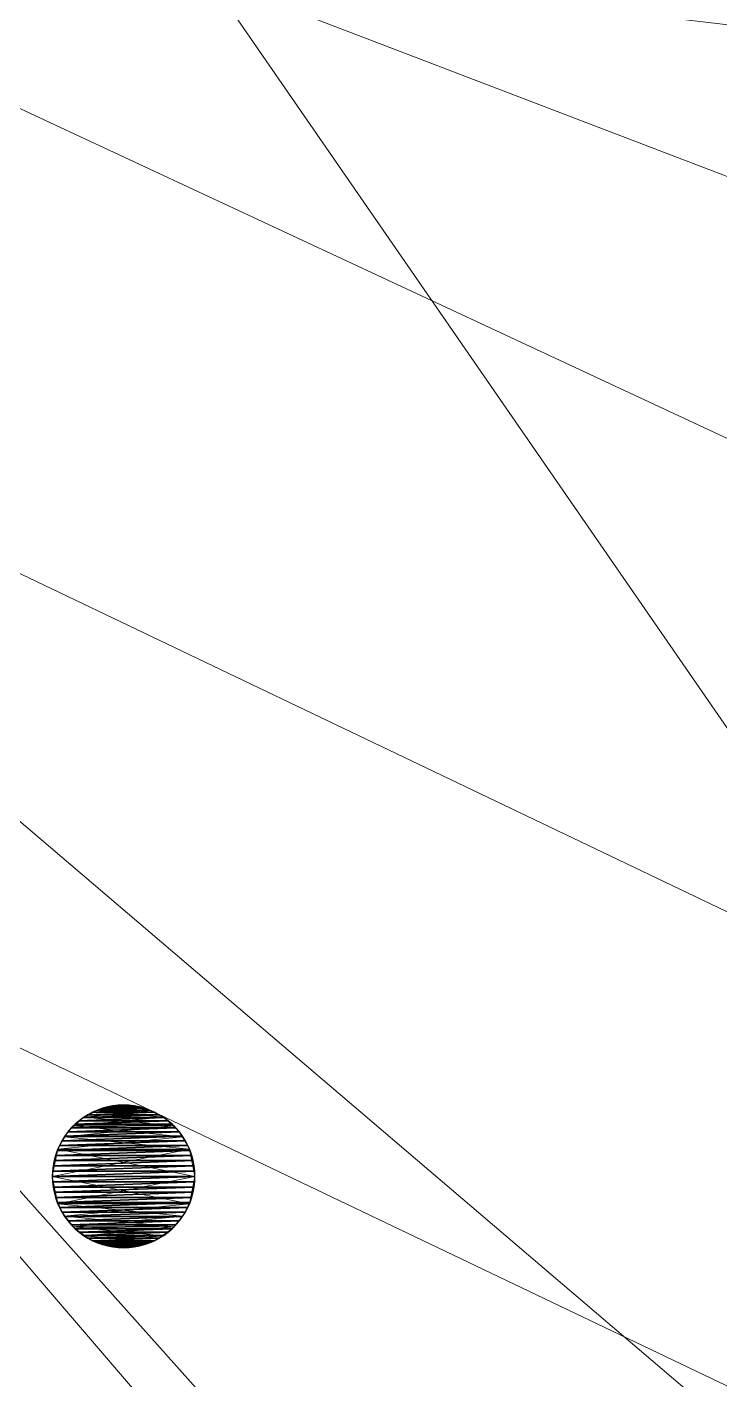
# Model space of a CAD drawing. Header units: centimetres. Extents: x 402 to 3875, y 442 to 2267.
# Drawn here: x 956.4 to 980.69, y 1823.2 to 1870.63 of the extents above; entities that cross this region are included whole.
import ezdxf

# ---------------------------------------------------------------- set-up
doc = ezdxf.new("R2010")
doc.units = ezdxf.units.CM
doc.layers.get('0').update_dxf_attribs({"true_color": 0xff5454})
doc.layers.add('Columns of the Existing Mesh Walls', color=250, linetype='Continuous')
doc.layers.add('Plan', color=250, linetype='Continuous')
doc.layers.add('tree', color=250, linetype='Continuous', lineweight=5)
doc.layers.get('0').off()

# ---------------------------------------------------------------- blocks, each defined once
blk = doc.blocks.new('Group_72')
mesh = blk.add_polyface()
corners = [(-113.721, -113.721, -36.391), (-63.463, -80.298, -25.695), (-87.057, -140.485, -44.955), (-9.677, -9.677, -3.097), (-37.17, -88.653, -28.369), (-8.394, -166.771, -53.367), (-7.918, -10.978, -3.513), (18.338, -193.984, -62.075), (-3.268, -14.268, -4.566), (-0.162, -12.853, -4.113), (5.305, -10.188, -3.26), (6.444, -6.981, -2.234), (6.578, -6.578, -2.105), (48.846, -95.121, -30.439), (71.021, -71.021, -22.727), (30.884, -236.766, -75.765), (46.373, -138.833, -44.426), (64.842, -224.535, -71.851), (104.55, -198.172, -63.415)]
mesh.append_faces([[corners[k] for k in face] for face in [(0, 1, 2), (13, 12, 14), (17, 16, 18)]], dxfattribs={"vtx0": -1})
mesh.append_faces([[corners[k] for k in face] for face in [(1, 3, 4), (4, 3, 5), (5, 6, 7), (7, 13, 15)]], dxfattribs={"vtx0": -1, "vtx1": -1})
mesh.append_faces([[corners[k] for k in face] for face in [(7, 12, 13)]], dxfattribs={"vtx0": -1, "vtx1": -1, "vtx2": -1})
mesh.append_faces([[corners[k] for k in face] for face in [(1, 0, 3), (5, 3, 6), (7, 6, 8), (7, 8, 9), (7, 9, 10), (7, 10, 11), (7, 11, 12), (15, 13, 16), (16, 17, 15)]], dxfattribs={"vtx0": -1, "vtx2": -1})
blk = doc.blocks.new('Group_55')
mesh = blk.add_polyface()
corners = [(7.24, -7.24, -2.317), (8.628, -21.558, -6.898), (8.435, -25.235, -8.075), (12.102, -12.102, -3.873), (-7.43, -7.43, -2.378), (-81.744, -138.159, -44.211), (-121.711, -121.711, -38.948), (-29.123, -60.733, -19.434), (-35.964, -110.706, -35.426), (25.6, -59.159, -18.931), (-5.229, -9.69, -3.101), (-3.83, -10.098, -3.231), (2.724, -11.858, -3.794), (3.809, -10.792, -3.453), (24.93, -31.086, -9.947), (32.81, -32.81, -10.499), (54.679, -154.218, -49.35), (169.937, -169.937, -54.38), (84.675, -187.233, -59.914), (94.523, -249.47, -79.831), (139.521, -283.706, -90.786), (165.582, -250.709, -80.227)]
mesh.append_faces([[corners[k] for k in face] for face in [(1, 0, 3), (4, 5, 6), (5, 7, 8), (20, 17, 21)]], dxfattribs={"vtx0": -1})
mesh.append_faces([[corners[k] for k in face] for face in [(7, 4, 9), (9, 15, 16), (16, 17, 18), (18, 17, 19), (19, 17, 20)]], dxfattribs={"vtx0": -1, "vtx1": -1})
mesh.append_faces([[corners[k] for k in face] for face in [(5, 4, 7), (9, 11, 2)]], dxfattribs={"vtx0": -1, "vtx1": -1, "vtx2": -1})
mesh.append_faces([[corners[k] for k in face] for face in [(0, 1, 2), (9, 4, 10), (9, 10, 11), (2, 11, 12), (2, 12, 13), (2, 13, 0), (9, 2, 14), (9, 14, 15), (16, 15, 17)]], dxfattribs={"vtx0": -1, "vtx2": -1})
blk = doc.blocks.new('Group_61')
mesh = blk.add_polyface()
corners = [(-74.831, 74.831, -5.986), (-7.689, 0.874, -1.433), (-7.864, -6.673, -2.374), (-5.025, 5.025, -0.402), (-7.83, -6.577, -2.355), (-7.605, 0.943, -1.408), (-138.849, -95.584, -39.24), (-197.37, -197.37, -63.158), (-201.071, -155.391, -58.861), (-7.126, -7.126, -2.28), (-138.446, -36.684, -32.091), (-84.346, -23.277, -19.662), (-74.996, 35.387, -10.753)]
mesh.append_faces([[corners[k] for k in face] for face in [(2, 1, 4), (1, 3, 5), (6, 7, 8)]], dxfattribs={"vtx0": -1})
mesh.append_faces([[corners[k] for k in face] for face in [(7, 6, 9), (9, 11, 2)]], dxfattribs={"vtx0": -1, "vtx1": -1})
mesh.append_faces([[corners[k] for k in face] for face in [(0, 1, 2)]], dxfattribs={"vtx0": -1, "vtx1": -1, "vtx2": -1})
mesh.append_faces([[corners[k] for k in face] for face in [(1, 0, 3), (9, 6, 10), (9, 10, 11), (2, 11, 12), (2, 12, 0)]], dxfattribs={"vtx0": -1, "vtx2": -1})
blk = doc.blocks.new('Group_69')
mesh = blk.add_polyface()
corners = [(91.169, -91.169, -29.174), (42.593, -300.27, -96.086), (0, 0), (66.327, -275.29, -88.093), (95.336, -130.24, -41.677), (117.251, -276.605, -88.513), (122.306, -193.37, -61.878), (143.899, -238.005, -76.161), (-38.147, -76.916, -24.613), (-67.733, -67.733, -21.675), (-26.112, -128.837, -41.228), (-1.747, -353.81, -113.219), (47.072, -346.07, -110.742), (-48.27, -243.75, -78), (-51.076, -158.615, -50.757), (-41.115, -337.058, -107.859), (-58.282, -300.155, -96.05)]
mesh.append_faces([[corners[k] for k in face] for face in [(5, 6, 7), (2, 8, 9), (10, 13, 14)]], dxfattribs={"vtx0": -1})
mesh.append_faces([[corners[k] for k in face] for face in [(0, 1, 2), (1, 0, 3), (3, 4, 5), (8, 2, 10), (11, 2, 12), (12, 2, 1), (15, 10, 11)]], dxfattribs={"vtx0": -1, "vtx1": -1})
mesh.append_faces([[corners[k] for k in face] for face in [(10, 2, 11), (13, 10, 15)]], dxfattribs={"vtx0": -1, "vtx1": -1, "vtx2": -1})
mesh.append_faces([[corners[k] for k in face] for face in [(3, 0, 4), (5, 4, 6)]], dxfattribs={"vtx0": -1, "vtx2": -1})
mesh.append_faces([[corners[k] for k in face] for face in [(15, 16, 13)]], dxfattribs={"vtx2": -1})
blk = doc.blocks.new('Group_70')
mesh = blk.add_polyface()
corners = [(6.489, -6.489, -2.076), (6.43, -65.931, -21.098), (5.06, -13.462, -4.308), (7.964, -52.999, -16.96), (12.883, -39.717, -12.71), (228.14, -228.14, -73.005), (24.584, -68.198, -21.823), (28.878, -79.757, -25.522), (36.957, -149.91, -47.971), (82.839, -187.127, -59.881), (148.292, -251.869, -80.598), (87.248, -273.022, -87.367), (97.556, -381, -121.92), (126.574, -350.479, -112.153), (150.059, -252.437, -80.78), (157.792, -254.942, -81.581), (187.909, -251.487, -80.476), (176.491, -296.861, -94.996), (153.635, -302.514, -96.805), (148.507, -251.993, -80.638), (149.166, -252.999, -80.96), (157.24, -260.09, -83.229), (72.612, -338.92, -108.454), (57.61, -307.199, -98.304), (73.877, -338.164, -108.213), (74.48, -339.865, -108.757), (51.078, -381, -121.92), (3.429, -340.961, -109.108), (69.868, -232.382, -74.362), (-13.768, -13.768, -4.406), (-112.677, -145.736, -46.635), (-119.491, -119.491, -38.237), (-73.427, -117.258, -37.523), (-30.188, -116.529, -37.289), (-13.23, -14.626, -4.68), (-7.282, -17.842, -5.71), (-4.155, -19.448, -6.223), (1.924, -15.577, -4.985), (14.418, -72.138, -23.084)]
mesh.append_faces([[corners[k] for k in face] for face in [(23, 26, 27), (29, 30, 31)]], dxfattribs={"vtx0": -1})
mesh.append_faces([[corners[k] for k in face] for face in [(0, 1, 2), (1, 0, 3), (3, 0, 4), (4, 5, 6), (6, 5, 7), (8, 5, 9), (12, 10, 13), (10, 5, 14), (14, 5, 15), (18, 21, 17), (11, 22, 23), (22, 11, 24), (24, 11, 25), (26, 22, 12), (30, 29, 32), (32, 29, 33), (33, 29, 8)]], dxfattribs={"vtx0": -1, "vtx1": -1})
mesh.append_faces([[corners[k] for k in face] for face in [(7, 5, 8), (9, 5, 10), (9, 10, 11), (11, 10, 12), (26, 23, 22), (12, 25, 11), (8, 34, 1)]], dxfattribs={"vtx0": -1, "vtx1": -1, "vtx2": -1})
mesh.append_faces([[corners[k] for k in face] for face in [(4, 0, 5), (15, 5, 16), (15, 16, 17), (10, 18, 13), (18, 10, 19), (18, 19, 20), (18, 20, 21), (17, 21, 15), (12, 22, 25), (8, 29, 34), (1, 34, 35), (1, 35, 36), (1, 36, 37), (1, 37, 2), (8, 1, 38), (8, 38, 7)]], dxfattribs={"vtx0": -1, "vtx2": -1})
mesh.append_faces([[corners[k] for k in face] for face in [(11, 28, 9)]], dxfattribs={"vtx2": -1})
blk = doc.blocks.new('Group_71')
mesh = blk.add_polyface()
corners = [(156.708, 156.708, -50.147), (6.153, 6.145, -1.969), (6.146, 6.146, -1.967), (17.297, 4.662, -5.535), (18.207, 3.497, -5.826), (24.75, -5.35, -7.92), (337.383, 57.236, -107.963), (295.049, 16.266, -94.416), (287.444, 100.566, -91.982), (18.771, -16.863, -6.007), (175.929, -175.929, -56.297), (17.65, -17.65, -5.648), (19.965, -15.991, -6.389), (24.227, -6.575, -7.753), (173.978, -74.809, -55.673), (195.793, -158.369, -62.654), (232.206, 158.617, -74.306), (259.899, -83.117, -83.168), (240.721, 116.548, -77.031), (275.994, -131.391, -88.318), (318.119, -203.486, -101.798), (363.388, -58.033, -116.284), (327.631, -231.065, -104.842), (349.394, -125.994, -111.806), (371.921, -224.386, -119.015)]
mesh.append_faces([[corners[k] for k in face] for face in [(0, 1, 2), (9, 10, 11), (10, 14, 15)]], dxfattribs={"vtx0": -1})
mesh.append_faces([[corners[k] for k in face] for face in [(1, 0, 3), (3, 0, 4), (4, 0, 5), (16, 14, 0), (14, 16, 17), (17, 8, 19), (19, 7, 20), (20, 21, 22)]], dxfattribs={"vtx0": -1, "vtx1": -1})
mesh.append_faces([[corners[k] for k in face] for face in [(10, 5, 0), (10, 0, 14), (19, 8, 7)]], dxfattribs={"vtx0": -1, "vtx1": -1, "vtx2": -1})
mesh.append_faces([[corners[k] for k in face] for face in [(10, 9, 12), (10, 12, 13), (10, 13, 5), (17, 16, 18), (17, 18, 8), (20, 7, 21), (22, 21, 23)]], dxfattribs={"vtx0": -1, "vtx2": -1})
mesh.append_faces([[corners[k] for k in face] for face in [(6, 7, 8), (24, 22, 23)]], dxfattribs={"vtx1": -1})
blk = doc.blocks.new('Group_63')
mesh = blk.add_polyface()
corners = [(-381, 2.707, -75.875), (-343.461, -66.257, -76.643), (-381, -43.589, -81.431), (-360.726, 21.72, -69.539), (-292.992, 13.587, -56.968), (-262.126, -76.627, -61.62), (-251.236, 37.81, -45.71), (-141.983, 141.983, -11.359), (-146.761, 51.995, -23.113), (-174.186, 122.863, -20.094), (-28.117, 3.211, -5.238), (-28.254, 2.848, -5.309), (-23.473, 14.888, -2.908), (-22.915, 15.034, -2.779), (-16.571, 16.571, -1.326), (-225.956, -170.418, -65.641), (-263.799, -152.828, -71.099), (-209.258, 5.885, -41.145), (-224.505, -200.324, -68.94), (-196.732, -196.732, -62.954), (-26.37, -9.339, -6.395), (-14.41, -13.813, -4.539), (-14.048, -13.937, -4.482), (-13.836, -13.836, -4.428), (-26.425, -9.026, -6.368)]
mesh.append_faces([[corners[k] for k in face] for face in [(0, 1, 2), (7, 8, 9), (13, 7, 14), (5, 15, 16), (19, 22, 23)]], dxfattribs={"vtx0": -1})
mesh.append_faces([[corners[k] for k in face] for face in [(1, 4, 5), (10, 7, 12), (12, 7, 13), (15, 17, 18), (18, 17, 19), (20, 7, 24), (24, 7, 11)]], dxfattribs={"vtx0": -1, "vtx1": -1})
mesh.append_faces([[corners[k] for k in face] for face in [(15, 5, 6), (19, 8, 20), (20, 8, 7)]], dxfattribs={"vtx0": -1, "vtx1": -1, "vtx2": -1})
mesh.append_faces([[corners[k] for k in face] for face in [(1, 0, 3), (1, 3, 4), (5, 4, 6), (7, 10, 11), (15, 6, 17), (19, 17, 8), (19, 20, 21), (19, 21, 22)]], dxfattribs={"vtx0": -1, "vtx2": -1})
blk = doc.blocks.new('Group_62')
mesh = blk.add_polyface()
corners = [(-0.804, -0.804, -0.257), (-31.33, -69.657, -22.29), (-61.264, -61.264, -19.604), (17.578, -60.839, -19.469), (2.805, -4.472, -1.431), (3.075, -5.021, -1.607), (5.661, -5.661, -1.812), (111.326, -111.326, -35.624), (52.956, -138.148, -44.207), (111.283, -118.681, -37.978), (111.337, -118.625, -37.96), (111.839, -114.849, -36.752), (119.049, -176.342, -56.43), (117.166, -117.166, -37.493), (242.219, -242.219, -77.51), (120.175, -206.341, -66.029), (179.166, -288.169, -92.214), (234.893, -281.443, -90.062)]
mesh.append_faces([[corners[k] for k in face] for face in [(0, 1, 2), (10, 7, 11), (16, 14, 17)]], dxfattribs={"vtx0": -1})
mesh.append_faces([[corners[k] for k in face] for face in [(1, 0, 3), (3, 7, 8), (9, 7, 10), (12, 14, 15), (15, 14, 16)]], dxfattribs={"vtx0": -1, "vtx1": -1})
mesh.append_faces([[corners[k] for k in face] for face in [(8, 7, 9)]], dxfattribs={"vtx0": -1, "vtx1": -1, "vtx2": -1})
mesh.append_faces([[corners[k] for k in face] for face in [(3, 0, 4), (3, 4, 5), (3, 5, 6), (3, 6, 7), (9, 12, 8), (12, 9, 13), (12, 13, 14)]], dxfattribs={"vtx0": -1, "vtx2": -1})
blk = doc.blocks.new('Group_64')
mesh = blk.add_polyface()
corners = [(0, 0), (62.919, 21.732, -20.134), (58.711, -58.711, -18.788), (153.527, 153.527, -49.129), (110.64, 82.285, -35.405), (149.52, 101.654, -47.846), (150.551, 102.065, -48.176), (154.207, 105.434, -49.346), (171.831, 145.093, -54.986), (154.241, 99.236, -49.357), (150.705, 63.086, -48.226), (153.454, 100.307, -49.105), (183.841, 53.262, -58.829), (201.805, 100.772, -64.578), (153.841, 103.884, -49.229), (77.059, -36.321, -24.659)]
mesh.append_faces([[corners[k] for k in face] for face in [(12, 8, 13)]], dxfattribs={"vtx0": -1})
mesh.append_faces([[corners[k] for k in face] for face in [(0, 1, 2), (1, 3, 4), (5, 3, 6), (6, 3, 7), (10, 11, 12)]], dxfattribs={"vtx0": -1, "vtx1": -1})
mesh.append_faces([[corners[k] for k in face] for face in [(4, 3, 5), (7, 8, 9), (12, 9, 8)]], dxfattribs={"vtx0": -1, "vtx1": -1, "vtx2": -1})
mesh.append_faces([[corners[k] for k in face] for face in [(1, 0, 3), (7, 3, 8), (5, 10, 4), (10, 5, 11), (12, 11, 9)]], dxfattribs={"vtx0": -1, "vtx2": -1})
mesh.append_faces([[corners[k] for k in face] for face in [(15, 2, 1)]], dxfattribs={"vtx1": -1})
mesh.append_faces([[corners[k] for k in face] for face in [(9, 14, 7)]], dxfattribs={"vtx2": -1})
blk = doc.blocks.new('Group_59')
blk.add_polyline3d([(117.71, -117.71, -37.667), (70.16, -147.489, -47.197), (31.757, -140.564, -44.98), (-16.841, -186.627, -59.721), (-47.907, -238.853, -76.433), (-121.016, -247.266, -79.125), (-160.238, -197.512, -63.204), (-178.203, -178.203, -57.025)])
mesh = blk.add_polyface()
corners = [(0, 0), (-160.238, -197.512, -63.204), (-178.203, -178.203, -57.025), (-72.696, -146.62, -46.918), (-121.016, -247.266, -79.125), (-77.776, -157.337, -50.348), (-79.293, -160.862, -51.476), (-47.907, -238.853, -76.433), (-16.841, -186.627, -59.721), (31.757, -140.564, -44.98), (117.71, -117.71, -37.667), (70.16, -147.489, -47.197), (-75.791, -159.864, -51.156), (-74.278, -159.166, -50.933), (-72.926, -149.025, -47.688)]
mesh.append_faces([[corners[k] for k in face] for face in [(0, 1, 2), (9, 10, 11)]], dxfattribs={"vtx0": -1})
mesh.append_faces([[corners[k] for k in face] for face in [(1, 3, 4), (7, 0, 8), (8, 0, 9)]], dxfattribs={"vtx0": -1, "vtx1": -1})
mesh.append_faces([[corners[k] for k in face] for face in [(1, 0, 3), (3, 0, 7)]], dxfattribs={"vtx0": -1, "vtx1": -1, "vtx2": -1})
mesh.append_faces([[corners[k] for k in face] for face in [(4, 3, 5), (4, 5, 6), (9, 0, 10), (6, 7, 4), (7, 6, 12), (7, 12, 13), (7, 13, 14), (7, 14, 3)]], dxfattribs={"vtx0": -1, "vtx2": -1})
blk = doc.blocks.new('Group_76')
at = {"color": 251, "true_color": 0x4f6b51}
for name, p, rotation in [('Group_63', (299.817, 306.323, 101.809), 136.0000000000001), ('Group_69', (302.846, 306.013, 168.135), 93.00000000000001)]:
    blk.add_blockref(name, p, dxfattribs=dict(at, rotation=rotation))
for name, p, xscale, yscale, zscale, rotation in [('Group_72', (307.39, 305.548, 267.622), 1.00078327997452, 1.00078327997452, 1.00078327997452, 91.00000000000001), ('Group_62', (311.933, 305.083, 367.11), 1.000882994300637, 1.000882994300637, 1.000882994300637, 70)]:
    blk.add_blockref(name, p, dxfattribs=dict(at, xscale=xscale, yscale=yscale, zscale=zscale, rotation=rotation))
at = {"color": 251, "true_color": 0x666651}
for name, p, xscale, yscale, zscale, rotation in [('Group_61', (310.419, 305.238, 333.947), 1.000875740256493, 1.000875740256493, 1.000875740256493, 147.0000000000001), ('Group_64', (313.448, 304.928, 400.272), 1.00066214483505, 1.00066214483505, 1.00066214483505, 351.9999999999999)]:
    blk.add_blockref(name, p, dxfattribs=dict(at, xscale=xscale, yscale=yscale, zscale=zscale, rotation=rotation))
at = {"color": 55, "true_color": 0x99995b}
for name, p, xscale, yscale, zscale, rotation in [('Group_59', (316.477, 304.618, 466.597), 1.000998292436281, 1.000998292436281, 1.000998292436281, 37.00000000000001), ('Group_70', (304.361, 305.858, 201.297), 1.00054936026497, 1.00054936026497, 1.00054936026497, 83.00000000000001)]:
    blk.add_blockref(name, p, dxfattribs=dict(at, xscale=xscale, yscale=yscale, zscale=zscale, rotation=rotation))
for name, p, rotation in [('Group_71', (301.332, 306.168, 134.972), 349), ('Group_55', (308.904, 305.393, 300.785), 71.00000000000001)]:
    blk.add_blockref(name, p, dxfattribs=dict(at, rotation=rotation))
blk = doc.blocks.new('Group_87')
at = {"layer": 'tree', "color": 250, "lineweight": 5, "zscale": 0.69}
blk.add_blockref('Group_76', (0, 0, 393.052), dxfattribs=at)
blk = doc.blocks.new('Component_22')
at = {"layer": 'Plan', "color": 250, "lineweight": 5}
blk.add_blockref('Group_87', (-304.38, -304.577), dxfattribs=at)
blk = doc.blocks.new('Group_1')
at = {"layer": 'Columns of the Existing Mesh Walls', "lineweight": 20}
for p, q in [((307.936, 560.138), (307.778, 560.038)), ((307.797, 560.051), (308.229, 560.282)), ((307.797, 560.051, 190), (308.229, 560.282)), ((307.797, 560.051, 190), (308.229, 560.282, 190)), ((308.101, 560.225), (307.936, 560.138)), ((308.273, 560.3), (308.101, 560.225)), ((308.229, 560.282), (309.186, 560.472)), ((308.229, 560.282, 190), (309.186, 560.472)), ((308.229, 560.282, 190), (309.186, 560.472, 190)), ((308.229, 560.282), (308.229, 560.282, 190)), ((308.449, 560.361), (308.273, 560.3)), ((308.63, 560.41), (308.449, 560.361)), ((308.814, 560.445), (308.63, 560.41)), ((308.999, 560.465), (308.814, 560.445)), ((309.186, 560.472), (308.999, 560.465)), ((309.186, 560.472), (310.143, 560.282)), ((309.186, 560.472), (309.186, 560.472, 190)), ((309.186, 560.472, 190), (310.143, 560.282)), ((309.186, 560.472, 190), (310.143, 560.282, 190)), ((309.373, 560.465), (309.186, 560.472)), ((309.559, 560.445), (309.373, 560.465)), ((309.742, 560.41), (309.559, 560.445)), ((309.923, 560.361), (309.742, 560.41)), ((310.099, 560.3), (309.923, 560.361)), ((310.271, 560.225), (310.099, 560.3)), ((310.143, 560.282), (310.575, 560.051)), ((310.143, 560.282), (310.143, 560.282, 190)), ((310.143, 560.282, 190), (310.575, 560.051)), ((310.143, 560.282, 190), (310.575, 560.051, 190)), ((310.436, 560.138), (310.271, 560.225)), ((310.594, 560.038), (310.436, 560.138)), ((307.107, 559.361), (307.418, 559.74)), ((307.107, 559.361, 190), (307.418, 559.74)), ((307.107, 559.361, 190), (307.418, 559.74, 190)), ((307.353, 559.673), (307.232, 559.531)), ((307.486, 559.805), (307.353, 559.673)), ((307.418, 559.74), (307.797, 560.051)), ((307.418, 559.74, 190), (307.797, 560.051)), ((307.418, 559.74, 190), (307.797, 560.051, 190)), ((307.418, 559.74), (307.418, 559.74, 190)), ((307.627, 559.927), (307.486, 559.805)), ((307.778, 560.038), (307.627, 559.927)), ((307.797, 560.051), (307.797, 560.051, 190)), ((310.575, 560.051), (310.954, 559.74)), ((310.575, 560.051), (310.575, 560.051, 190)), ((310.575, 560.051, 190), (310.954, 559.74)), ((310.575, 560.051, 190), (310.954, 559.74, 190)), ((310.745, 559.927), (310.594, 560.038)), ((310.887, 559.805), (310.745, 559.927)), ((311.019, 559.673), (310.887, 559.805)), ((310.954, 559.74), (311.265, 559.361)), ((310.954, 559.74), (310.954, 559.74, 190)), ((310.954, 559.74, 190), (311.265, 559.361)), ((310.954, 559.74, 190), (311.265, 559.361, 190)), ((311.141, 559.531), (311.019, 559.673)), ((306.876, 558.929), (307.107, 559.361)), ((306.876, 558.929, 190), (307.107, 559.361)), ((306.876, 558.929, 190), (307.107, 559.361, 190)), ((307.021, 559.222), (306.934, 559.057)), ((307.121, 559.381), (307.021, 559.222)), ((307.107, 559.361), (307.107, 559.361, 190)), ((307.232, 559.531), (307.121, 559.381)), ((311.252, 559.381), (311.141, 559.531)), ((311.351, 559.222), (311.252, 559.381)), ((311.265, 559.361), (311.496, 558.929)), ((311.265, 559.361), (311.265, 559.361, 190)), ((311.265, 559.361, 190), (311.496, 558.929)), ((311.265, 559.361, 190), (311.496, 558.929, 190)), ((311.439, 559.057), (311.351, 559.222)), ((306.686, 557.972), (306.876, 558.929)), ((306.686, 557.972, 190), (306.876, 558.929)), ((306.686, 557.972, 190), (306.876, 558.929, 190)), ((306.797, 558.709), (306.749, 558.529)), ((306.859, 558.886), (306.797, 558.709)), ((306.934, 559.057), (306.859, 558.886)), ((306.876, 558.929), (306.876, 558.929, 190)), ((311.513, 558.886), (311.439, 559.057)), ((311.496, 558.929), (311.686, 557.972)), ((311.496, 558.929), (311.496, 558.929, 190)), ((311.496, 558.929, 190), (311.686, 557.972)), ((311.496, 558.929, 190), (311.686, 557.972, 190)), ((311.575, 558.709), (311.513, 558.886)), ((311.623, 558.529), (311.575, 558.709)), ((306.714, 558.345), (306.693, 558.159)), ((306.749, 558.529), (306.714, 558.345)), ((311.658, 558.345), (311.623, 558.529)), ((311.679, 558.159), (311.658, 558.345)), ((306.693, 558.159), (306.686, 557.972)), ((306.876, 557.016), (306.686, 557.972)), ((306.876, 557.016, 190), (306.686, 557.972)), ((306.686, 557.972), (306.686, 557.972, 190)), ((306.876, 557.016, 190), (306.686, 557.972, 190)), ((306.686, 557.972), (306.693, 557.786)), ((306.693, 557.786), (306.714, 557.6)), ((311.686, 557.972), (311.496, 557.016)), ((311.686, 557.972, 190), (311.496, 557.016)), ((311.686, 557.972, 190), (311.496, 557.016, 190)), ((311.658, 557.6), (311.679, 557.786)), ((311.686, 557.972), (311.679, 558.159)), ((311.679, 557.786), (311.686, 557.972)), ((311.686, 557.972), (311.686, 557.972, 190)), ((306.714, 557.6), (306.749, 557.416)), ((306.749, 557.416), (306.797, 557.236)), ((311.575, 557.236), (311.623, 557.416)), ((311.623, 557.416), (311.658, 557.6)), ((306.797, 557.236), (306.859, 557.059)), ((306.859, 557.059), (306.934, 556.888)), ((307.107, 556.583), (306.876, 557.016)), ((307.107, 556.583, 190), (306.876, 557.016)), ((306.876, 557.016), (306.876, 557.016, 190)), ((307.107, 556.583, 190), (306.876, 557.016, 190)), ((306.934, 556.888), (307.021, 556.722)), ((311.496, 557.016), (311.265, 556.583)), ((311.496, 557.016, 190), (311.265, 556.583)), ((311.496, 557.016, 190), (311.265, 556.583, 190)), ((311.351, 556.722), (311.439, 556.888)), ((311.439, 556.888), (311.513, 557.059)), ((311.496, 557.016), (311.496, 557.016, 190)), ((311.513, 557.059), (311.575, 557.236)), ((307.021, 556.722), (307.121, 556.564)), ((307.418, 556.205), (307.107, 556.583)), ((307.418, 556.205, 190), (307.107, 556.583)), ((307.107, 556.583), (307.107, 556.583, 190)), ((307.418, 556.205, 190), (307.107, 556.583, 190)), ((307.121, 556.564), (307.232, 556.414)), ((307.232, 556.414), (307.353, 556.272)), ((311.265, 556.583), (310.954, 556.205)), ((311.265, 556.583, 190), (310.954, 556.205)), ((311.265, 556.583, 190), (310.954, 556.205, 190)), ((311.019, 556.272), (311.141, 556.414)), ((311.141, 556.414), (311.252, 556.564)), ((311.252, 556.564), (311.351, 556.722)), ((311.265, 556.583), (311.265, 556.583, 190)), ((307.353, 556.272), (307.486, 556.14)), ((307.797, 555.894), (307.418, 556.205)), ((307.418, 556.205), (307.418, 556.205, 190)), ((307.797, 555.894, 190), (307.418, 556.205)), ((307.797, 555.894, 190), (307.418, 556.205, 190)), ((307.486, 556.14), (307.627, 556.018)), ((307.627, 556.018), (307.778, 555.907)), ((307.778, 555.907), (307.936, 555.807)), ((308.229, 555.663), (307.797, 555.894)), ((308.229, 555.663, 190), (307.797, 555.894)), ((307.797, 555.894), (307.797, 555.894, 190)), ((308.229, 555.663, 190), (307.797, 555.894, 190)), ((310.575, 555.894), (310.143, 555.663)), ((310.575, 555.894, 190), (310.143, 555.663)), ((310.575, 555.894, 190), (310.143, 555.663, 190)), ((310.436, 555.807), (310.594, 555.907)), ((310.954, 556.205), (310.575, 555.894)), ((310.954, 556.205, 190), (310.575, 555.894)), ((310.954, 556.205, 190), (310.575, 555.894, 190)), ((310.575, 555.894), (310.575, 555.894, 190)), ((310.594, 555.907), (310.745, 556.018)), ((310.745, 556.018), (310.887, 556.14)), ((310.887, 556.14), (311.019, 556.272)), ((310.954, 556.205), (310.954, 556.205, 190)), ((307.936, 555.807), (308.101, 555.72)), ((308.101, 555.72), (308.273, 555.645)), ((309.186, 555.472), (308.229, 555.663)), ((309.186, 555.472, 190), (308.229, 555.663)), ((308.229, 555.663), (308.229, 555.663, 190)), ((309.186, 555.472, 190), (308.229, 555.663, 190)), ((308.273, 555.645), (308.449, 555.583)), ((308.449, 555.583), (308.63, 555.535)), ((308.63, 555.535), (308.814, 555.5)), ((308.814, 555.5), (308.999, 555.479)), ((308.999, 555.479), (309.186, 555.472)), ((310.143, 555.663), (309.186, 555.472)), ((310.143, 555.663, 190), (309.186, 555.472)), ((310.143, 555.663, 190), (309.186, 555.472, 190)), ((309.186, 555.472), (309.373, 555.479)), ((309.186, 555.472), (309.186, 555.472, 190)), ((309.373, 555.479), (309.559, 555.5)), ((309.559, 555.5), (309.742, 555.535)), ((309.742, 555.535), (309.923, 555.583)), ((309.923, 555.583), (310.099, 555.645)), ((310.099, 555.645), (310.271, 555.72)), ((310.143, 555.663), (310.143, 555.663, 190)), ((310.271, 555.72), (310.436, 555.807))]:
    blk.add_line(p, q, dxfattribs=at)
at = {"layer": 'Columns of the Existing Mesh Walls', "color": 250, "lineweight": 20}
for points in [[(1683.975, 3473.09, 0), (36.014, 27.353, 0)], [(1697.507, 3466.618, 0), (49.546, 20.881, 0)]]:
    blk.add_polyline3d(points, dxfattribs=at)
at = {"layer": 'Columns of the Existing Mesh Walls', "lineweight": 20}
blk.add_polyline3d([(311.686, 557.972, 0), (311.608, 558.594, 0), (311.377, 559.177, 0), (311.009, 559.684, 0), (310.526, 560.083, 0), (309.959, 560.35, 0), (309.343, 560.467, 0), (308.718, 560.428, 0), (308.122, 560.234, 0), (307.593, 559.899, 0), (307.164, 559.442, 0), (306.862, 558.893, 0), (306.706, 558.286, 0), (306.706, 557.659, 0), (306.862, 557.052, 0), (307.164, 556.503, 0), (307.593, 556.046, 0), (308.122, 555.71, 0), (308.718, 555.517, 0), (309.343, 555.477, 0), (309.959, 555.595, 0), (310.526, 555.862, 0), (311.009, 556.261, 0), (311.377, 556.768, 0), (311.608, 557.351, 0), (311.686, 557.972, 0)], close=True, dxfattribs=at)
mesh = blk.add_polyface(dxfattribs=at)
corners = [(306.876, 558.929), (306.876, 557.016), (306.686, 557.972), (307.107, 559.361), (307.107, 556.583), (307.418, 559.74), (307.418, 556.205), (307.797, 560.051), (307.797, 555.894), (308.229, 560.282), (308.229, 555.663), (309.186, 560.472), (309.186, 555.472), (310.143, 560.282), (310.143, 555.663), (310.575, 560.051), (310.575, 555.894), (310.954, 559.74), (310.954, 556.205), (311.265, 559.361), (311.265, 556.583), (311.496, 558.929), (311.496, 557.016), (311.686, 557.972)]
mesh.append_faces([[corners[k] for k in face] for face in [(0, 1, 2), (22, 21, 23)]], dxfattribs={"vtx0": -1})
mesh.append_faces([[corners[k] for k in face] for face in [(1, 3, 4), (4, 5, 6), (6, 7, 8), (8, 9, 10), (10, 11, 12), (12, 13, 14), (14, 15, 16), (16, 17, 18), (18, 19, 20), (20, 21, 22)]], dxfattribs={"vtx0": -1, "vtx1": -1})
mesh.append_faces([[corners[k] for k in face] for face in [(1, 0, 3), (4, 3, 5), (6, 5, 7), (8, 7, 9), (10, 9, 11), (12, 11, 13), (14, 13, 15), (16, 15, 17), (18, 17, 19), (20, 19, 21)]], dxfattribs={"vtx0": -1, "vtx2": -1})
mesh = blk.add_polyface(dxfattribs=at)
corners = [(306.876, 557.016, 190), (306.876, 558.929, 190), (306.686, 557.972, 190), (307.107, 556.583, 190), (307.107, 559.361, 190), (307.418, 556.205, 190), (307.418, 559.74, 190), (307.797, 555.894, 190), (307.797, 560.051, 190), (308.229, 555.663, 190), (308.229, 560.282, 190), (309.186, 555.472, 190), (309.186, 560.472, 190), (310.143, 555.663, 190), (310.143, 560.282, 190), (310.575, 555.894, 190), (310.575, 560.051, 190), (310.954, 556.205, 190), (310.954, 559.74, 190), (311.265, 556.583, 190), (311.265, 559.361, 190), (311.496, 557.016, 190), (311.496, 558.929, 190), (311.686, 557.972, 190)]
mesh.append_faces([[corners[k] for k in face] for face in [(0, 1, 2), (22, 21, 23)]], dxfattribs={"vtx0": -1})
mesh.append_faces([[corners[k] for k in face] for face in [(1, 3, 4), (4, 5, 6), (6, 7, 8), (8, 9, 10), (10, 11, 12), (12, 13, 14), (14, 15, 16), (16, 17, 18), (18, 19, 20), (20, 21, 22)]], dxfattribs={"vtx0": -1, "vtx1": -1})
mesh.append_faces([[corners[k] for k in face] for face in [(1, 0, 3), (4, 3, 5), (6, 5, 7), (8, 7, 9), (10, 9, 11), (12, 11, 13), (14, 13, 15), (16, 15, 17), (18, 17, 19), (20, 19, 21)]], dxfattribs={"vtx0": -1, "vtx2": -1})
at = {"layer": 'Columns of the Existing Mesh Walls', "lineweight": 25}
mesh = blk.add_polyface(dxfattribs=at)
corners = [(306.693, 557.786), (306.693, 558.159), (306.686, 557.972), (306.714, 557.6), (306.714, 558.345), (306.749, 557.416), (306.749, 558.529), (306.797, 557.236), (306.797, 558.709), (306.859, 557.059), (306.859, 558.886), (306.934, 556.888), (306.934, 559.057), (307.021, 556.722), (307.021, 559.222), (307.121, 556.564), (307.121, 559.381), (307.232, 556.414), (307.232, 559.531), (307.353, 556.272), (307.353, 559.673), (307.486, 556.14), (307.486, 559.805), (307.627, 556.018), (307.627, 559.927), (307.778, 555.907), (307.778, 560.038), (307.936, 555.807), (307.936, 560.138), (308.101, 555.72), (308.101, 560.225), (308.273, 555.645), (308.273, 560.3), (308.449, 555.583), (308.449, 560.361), (308.63, 555.535), (308.63, 560.41), (308.814, 555.5), (308.814, 560.445), (308.999, 555.479), (308.999, 560.465), (309.186, 555.472), (309.186, 560.472), (309.373, 555.479), (309.373, 560.465), (309.559, 555.5), (309.559, 560.445), (309.742, 555.535), (309.742, 560.41), (309.923, 555.583), (309.923, 560.361), (310.099, 555.645), (310.099, 560.3), (310.271, 555.72), (310.271, 560.225), (310.436, 555.807), (310.436, 560.138), (310.594, 555.907), (310.594, 560.038), (310.745, 556.018), (310.745, 559.927), (310.887, 556.14), (310.887, 559.805), (311.019, 556.272), (311.019, 559.673), (311.141, 556.414), (311.141, 559.531), (311.252, 556.564), (311.252, 559.381), (311.351, 556.722), (311.351, 559.222), (311.439, 556.888), (311.439, 559.057), (311.513, 557.059), (311.513, 558.886), (311.575, 557.236), (311.575, 558.709), (311.623, 557.416), (311.623, 558.529), (311.658, 557.6), (311.658, 558.345), (311.679, 557.786), (311.679, 558.159), (311.686, 557.972)]
mesh.append_faces([[corners[k] for k in face] for face in [(0, 1, 2), (82, 81, 83)]], dxfattribs={"vtx0": -1})
mesh.append_faces([[corners[k] for k in face] for face in [(1, 3, 4), (4, 5, 6), (6, 7, 8), (8, 9, 10), (10, 11, 12), (12, 13, 14), (14, 15, 16), (16, 17, 18), (18, 19, 20), (20, 21, 22), (22, 23, 24), (24, 25, 26), (26, 27, 28), (28, 29, 30), (30, 31, 32), (32, 33, 34), (34, 35, 36), (36, 37, 38), (38, 39, 40), (40, 41, 42), (42, 43, 44), (44, 45, 46), (46, 47, 48), (48, 49, 50), (50, 51, 52), (52, 53, 54), (54, 55, 56), (56, 57, 58), (58, 59, 60), (60, 61, 62), (62, 63, 64), (64, 65, 66), (66, 67, 68), (68, 69, 70), (70, 71, 72), (72, 73, 74), (74, 75, 76), (76, 77, 78), (78, 79, 80), (80, 81, 82)]], dxfattribs={"vtx0": -1, "vtx1": -1})
mesh.append_faces([[corners[k] for k in face] for face in [(1, 0, 3), (4, 3, 5), (6, 5, 7), (8, 7, 9), (10, 9, 11), (12, 11, 13), (14, 13, 15), (16, 15, 17), (18, 17, 19), (20, 19, 21), (22, 21, 23), (24, 23, 25), (26, 25, 27), (28, 27, 29), (30, 29, 31), (32, 31, 33), (34, 33, 35), (36, 35, 37), (38, 37, 39), (40, 39, 41), (42, 41, 43), (44, 43, 45), (46, 45, 47), (48, 47, 49), (50, 49, 51), (52, 51, 53), (54, 53, 55), (56, 55, 57), (58, 57, 59), (60, 59, 61), (62, 61, 63), (64, 63, 65), (66, 65, 67), (68, 67, 69), (70, 69, 71), (72, 71, 73), (74, 73, 75), (76, 75, 77), (78, 77, 79), (80, 79, 81)]], dxfattribs={"vtx0": -1, "vtx2": -1})
at = {"layer": 'Columns of the Existing Mesh Walls', "lineweight": 20}
mesh = blk.add_polyface(dxfattribs=at)
corners = [(307.797, 560.051, 190), (308.229, 560.282), (307.797, 560.051)]
mesh.append_faces([[corners[k] for k in face] for face in [(0, 1, 2)]])
mesh = blk.add_polyface(dxfattribs=at)
corners = [(308.229, 560.282, 190), (308.229, 560.282), (307.797, 560.051, 190)]
mesh.append_faces([[corners[k] for k in face] for face in [(0, 1, 2)]])
mesh = blk.add_polyface(dxfattribs=at)
corners = [(308.229, 560.282, 190), (309.186, 560.472), (308.229, 560.282)]
mesh.append_faces([[corners[k] for k in face] for face in [(0, 1, 2)]])
mesh = blk.add_polyface(dxfattribs=at)
corners = [(309.186, 560.472, 190), (309.186, 560.472), (308.229, 560.282, 190)]
mesh.append_faces([[corners[k] for k in face] for face in [(0, 1, 2)]])
mesh = blk.add_polyface(dxfattribs=at)
corners = [(309.186, 560.472, 190), (310.143, 560.282), (309.186, 560.472)]
mesh.append_faces([[corners[k] for k in face] for face in [(0, 1, 2)]])
mesh = blk.add_polyface(dxfattribs=at)
corners = [(310.143, 560.282, 190), (310.143, 560.282), (309.186, 560.472, 190)]
mesh.append_faces([[corners[k] for k in face] for face in [(0, 1, 2)]])
mesh = blk.add_polyface(dxfattribs=at)
corners = [(310.143, 560.282, 190), (310.575, 560.051), (310.143, 560.282)]
mesh.append_faces([[corners[k] for k in face] for face in [(0, 1, 2)]])
mesh = blk.add_polyface(dxfattribs=at)
corners = [(310.575, 560.051, 190), (310.575, 560.051), (310.143, 560.282, 190)]
mesh.append_faces([[corners[k] for k in face] for face in [(0, 1, 2)]])
mesh = blk.add_polyface(dxfattribs=at)
corners = [(307.418, 559.74), (307.107, 559.361), (307.107, 559.361, 190)]
mesh.append_faces([[corners[k] for k in face] for face in [(0, 1, 2)]])
mesh = blk.add_polyface(dxfattribs=at)
corners = [(307.418, 559.74), (307.107, 559.361, 190), (307.418, 559.74, 190)]
mesh.append_faces([[corners[k] for k in face] for face in [(0, 1, 2)]])
mesh = blk.add_polyface(dxfattribs=at)
corners = [(307.418, 559.74, 190), (307.797, 560.051), (307.418, 559.74)]
mesh.append_faces([[corners[k] for k in face] for face in [(0, 1, 2)]])
mesh = blk.add_polyface(dxfattribs=at)
corners = [(307.797, 560.051, 190), (307.797, 560.051), (307.418, 559.74, 190)]
mesh.append_faces([[corners[k] for k in face] for face in [(0, 1, 2)]])
mesh = blk.add_polyface(dxfattribs=at)
corners = [(310.575, 560.051, 190), (310.954, 559.74), (310.575, 560.051)]
mesh.append_faces([[corners[k] for k in face] for face in [(0, 1, 2)]])
mesh = blk.add_polyface(dxfattribs=at)
corners = [(310.954, 559.74, 190), (310.954, 559.74), (310.575, 560.051, 190)]
mesh.append_faces([[corners[k] for k in face] for face in [(0, 1, 2)]])
mesh = blk.add_polyface(dxfattribs=at)
corners = [(310.954, 559.74, 190), (311.265, 559.361), (310.954, 559.74)]
mesh.append_faces([[corners[k] for k in face] for face in [(0, 1, 2)]])
mesh = blk.add_polyface(dxfattribs=at)
corners = [(310.954, 559.74, 190), (311.265, 559.361, 190), (311.265, 559.361)]
mesh.append_faces([[corners[k] for k in face] for face in [(0, 1, 2)]])
mesh = blk.add_polyface(dxfattribs=at)
corners = [(307.107, 559.361), (306.876, 558.929), (306.876, 558.929, 190)]
mesh.append_faces([[corners[k] for k in face] for face in [(0, 1, 2)]])
mesh = blk.add_polyface(dxfattribs=at)
corners = [(307.107, 559.361), (306.876, 558.929, 190), (307.107, 559.361, 190)]
mesh.append_faces([[corners[k] for k in face] for face in [(0, 1, 2)]])
mesh = blk.add_polyface(dxfattribs=at)
corners = [(311.265, 559.361, 190), (311.496, 558.929), (311.265, 559.361)]
mesh.append_faces([[corners[k] for k in face] for face in [(0, 1, 2)]])
mesh = blk.add_polyface(dxfattribs=at)
corners = [(311.265, 559.361, 190), (311.496, 558.929, 190), (311.496, 558.929)]
mesh.append_faces([[corners[k] for k in face] for face in [(0, 1, 2)]])
mesh = blk.add_polyface(dxfattribs=at)
corners = [(306.876, 558.929), (306.686, 557.972), (306.686, 557.972, 190)]
mesh.append_faces([[corners[k] for k in face] for face in [(0, 1, 2)]])
mesh = blk.add_polyface(dxfattribs=at)
corners = [(306.876, 558.929), (306.686, 557.972, 190), (306.876, 558.929, 190)]
mesh.append_faces([[corners[k] for k in face] for face in [(0, 1, 2)]])
mesh = blk.add_polyface(dxfattribs=at)
corners = [(311.496, 558.929, 190), (311.686, 557.972), (311.496, 558.929)]
mesh.append_faces([[corners[k] for k in face] for face in [(0, 1, 2)]])
mesh = blk.add_polyface(dxfattribs=at)
corners = [(311.496, 558.929, 190), (311.686, 557.972, 190), (311.686, 557.972)]
mesh.append_faces([[corners[k] for k in face] for face in [(0, 1, 2)]])
mesh = blk.add_polyface(dxfattribs=at)
corners = [(306.686, 557.972), (306.876, 557.016), (306.876, 557.016, 190)]
mesh.append_faces([[corners[k] for k in face] for face in [(0, 1, 2)]])
mesh = blk.add_polyface(dxfattribs=at)
corners = [(306.686, 557.972), (306.876, 557.016, 190), (306.686, 557.972, 190)]
mesh.append_faces([[corners[k] for k in face] for face in [(0, 1, 2)]])
mesh = blk.add_polyface(dxfattribs=at)
corners = [(311.686, 557.972, 190), (311.496, 557.016), (311.686, 557.972)]
mesh.append_faces([[corners[k] for k in face] for face in [(0, 1, 2)]])
mesh = blk.add_polyface(dxfattribs=at)
corners = [(311.686, 557.972, 190), (311.496, 557.016, 190), (311.496, 557.016)]
mesh.append_faces([[corners[k] for k in face] for face in [(0, 1, 2)]])
mesh = blk.add_polyface(dxfattribs=at)
corners = [(306.876, 557.016), (307.107, 556.583), (307.107, 556.583, 190)]
mesh.append_faces([[corners[k] for k in face] for face in [(0, 1, 2)]])
mesh = blk.add_polyface(dxfattribs=at)
corners = [(306.876, 557.016), (307.107, 556.583, 190), (306.876, 557.016, 190)]
mesh.append_faces([[corners[k] for k in face] for face in [(0, 1, 2)]])
mesh = blk.add_polyface(dxfattribs=at)
corners = [(311.496, 557.016, 190), (311.265, 556.583), (311.496, 557.016)]
mesh.append_faces([[corners[k] for k in face] for face in [(0, 1, 2)]])
mesh = blk.add_polyface(dxfattribs=at)
corners = [(311.496, 557.016, 190), (311.265, 556.583, 190), (311.265, 556.583)]
mesh.append_faces([[corners[k] for k in face] for face in [(0, 1, 2)]])
mesh = blk.add_polyface(dxfattribs=at)
corners = [(307.107, 556.583), (307.418, 556.205), (307.418, 556.205, 190)]
mesh.append_faces([[corners[k] for k in face] for face in [(0, 1, 2)]])
mesh = blk.add_polyface(dxfattribs=at)
corners = [(307.107, 556.583), (307.418, 556.205, 190), (307.107, 556.583, 190)]
mesh.append_faces([[corners[k] for k in face] for face in [(0, 1, 2)]])
mesh = blk.add_polyface(dxfattribs=at)
corners = [(311.265, 556.583, 190), (310.954, 556.205), (311.265, 556.583)]
mesh.append_faces([[corners[k] for k in face] for face in [(0, 1, 2)]])
mesh = blk.add_polyface(dxfattribs=at)
corners = [(311.265, 556.583, 190), (310.954, 556.205, 190), (310.954, 556.205)]
mesh.append_faces([[corners[k] for k in face] for face in [(0, 1, 2)]])
mesh = blk.add_polyface(dxfattribs=at)
corners = [(307.797, 555.894, 190), (307.418, 556.205), (307.797, 555.894)]
mesh.append_faces([[corners[k] for k in face] for face in [(0, 1, 2)]])
mesh = blk.add_polyface(dxfattribs=at)
corners = [(307.418, 556.205, 190), (307.418, 556.205), (307.797, 555.894, 190)]
mesh.append_faces([[corners[k] for k in face] for face in [(0, 1, 2)]])
mesh = blk.add_polyface(dxfattribs=at)
corners = [(308.229, 555.663, 190), (307.797, 555.894), (308.229, 555.663)]
mesh.append_faces([[corners[k] for k in face] for face in [(0, 1, 2)]])
mesh = blk.add_polyface(dxfattribs=at)
corners = [(307.797, 555.894, 190), (307.797, 555.894), (308.229, 555.663, 190)]
mesh.append_faces([[corners[k] for k in face] for face in [(0, 1, 2)]])
mesh = blk.add_polyface(dxfattribs=at)
corners = [(310.575, 555.894, 190), (310.143, 555.663), (310.575, 555.894)]
mesh.append_faces([[corners[k] for k in face] for face in [(0, 1, 2)]])
mesh = blk.add_polyface(dxfattribs=at)
corners = [(310.143, 555.663, 190), (310.143, 555.663), (310.575, 555.894, 190)]
mesh.append_faces([[corners[k] for k in face] for face in [(0, 1, 2)]])
mesh = blk.add_polyface(dxfattribs=at)
corners = [(310.954, 556.205, 190), (310.575, 555.894), (310.954, 556.205)]
mesh.append_faces([[corners[k] for k in face] for face in [(0, 1, 2)]])
mesh = blk.add_polyface(dxfattribs=at)
corners = [(310.575, 555.894, 190), (310.575, 555.894), (310.954, 556.205, 190)]
mesh.append_faces([[corners[k] for k in face] for face in [(0, 1, 2)]])
mesh = blk.add_polyface(dxfattribs=at)
corners = [(309.186, 555.472, 190), (308.229, 555.663), (309.186, 555.472)]
mesh.append_faces([[corners[k] for k in face] for face in [(0, 1, 2)]])
mesh = blk.add_polyface(dxfattribs=at)
corners = [(308.229, 555.663, 190), (308.229, 555.663), (309.186, 555.472, 190)]
mesh.append_faces([[corners[k] for k in face] for face in [(0, 1, 2)]])
mesh = blk.add_polyface(dxfattribs=at)
corners = [(310.143, 555.663, 190), (309.186, 555.472), (310.143, 555.663)]
mesh.append_faces([[corners[k] for k in face] for face in [(0, 1, 2)]])
mesh = blk.add_polyface(dxfattribs=at)
corners = [(309.186, 555.472, 190), (309.186, 555.472), (310.143, 555.663, 190)]
mesh.append_faces([[corners[k] for k in face] for face in [(0, 1, 2)]])

msp = doc.modelspace()

# ---------------------------------------------------------------- block references
at = {"layer": 'Columns of the Existing Mesh Walls', "lineweight": 20, "rotation": 270}
msp.add_blockref('Group_1', (401.813, 2139.52), dxfattribs=at)
at = {"layer": 'tree', "color": 250, "lineweight": 5, "xscale": 0.7409999999999995, "yscale": 0.7409999999999995, "zscale": 0.7409999999999995, "rotation": 270}
msp.add_blockref('Component_22', (1017.129, 1989.345, -0.132), dxfattribs=at)

doc.saveas('drawing.dxf')
